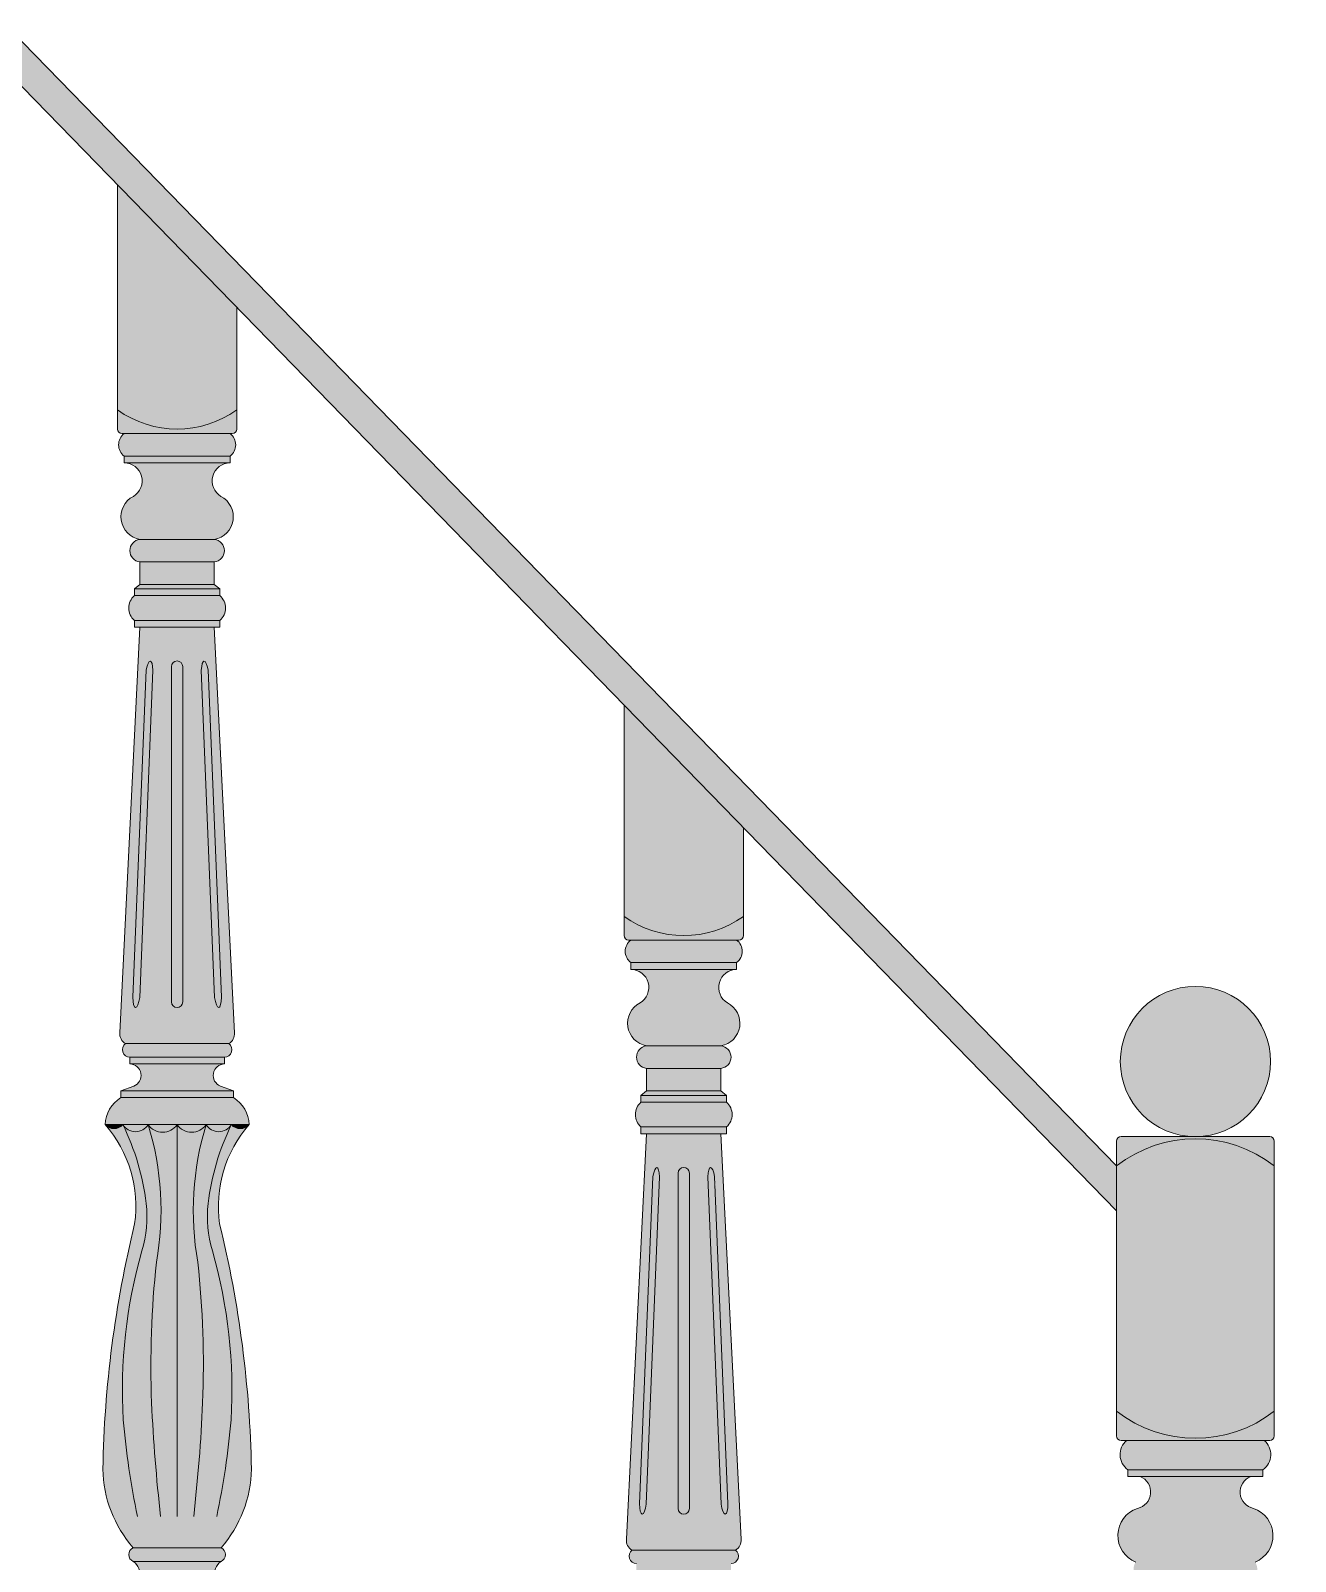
# Model space of a CAD drawing. Header units: millimetres. Extents: x -63086 to 144078, y -129912 to 13382.
# Drawn here: x 18178 to 18740, y -128788 to -128108 of the extents above; entities that cross this region are included whole.
import ezdxf

# ---------------------------------------------------------------- set-up
doc = ezdxf.new("R2010")
doc.units = ezdxf.units.MM
doc.layers.add('展開建具用', color=250, linetype='Continuous', lineweight=9)

msp = doc.modelspace()

# ---------------------------------------------------------------- hatches: boundary and pattern name
at = {"layer": '展開建具用', "ltscale": 10, "true_color": 0xeeb97c, "transparency": 33554687}
h = msp.add_hatch(color=31, dxfattribs=at)
h.dxf.hatch_style = 1
h.paths.add_polyline_path([(17637.3561, -127562.0211), (17617.8818, -127562.0211), (18660.3327, -128632.6084), (18660.3327, -128612.6084)])
at = {"layer": '展開建具用', "ltscale": 10, "true_color": 0x9c5e31, "transparency": 33554687}
h = msp.add_hatch(dxfattribs=at)
h.set_pattern_fill('AR-RROOF', color=25, scale=0.46)
h.set_pattern_definition([(0, (-4116.443, -46691.17), (25.7048, 11.684), [175.26, -23.368, 58.42, -11.684]), (0, (-4100.903, -46685.328), (-11.684, 15.53972), [35.052, -3.85572, 70.104, -8.763]), (0, (-4110.601, -46681.2386), (60.7568, 7.82828), [93.472, -16.3576, 46.736, -11.684])])
h.paths.add_polyline_path([(17164.6978, -128112.0211), (17159.6978, -128112.0211), (17143.6227, -128112.0211, -0.1374581), (17142.5835, -128112.3123), (17093.5835, -128112.3123, -0.1374581), (17092.5443, -128112.0211), (16984.6978, -128112.0211), (16984.6978, -128132.0211), (17164.6978, -128132.0211)])
h.paths.add_polyline_path([(17389.6978, -128337.0211), (17384.6978, -128337.0211), (17368.6227, -128337.0211, -0.1374581), (17367.5835, -128337.3123), (17318.5835, -128337.3123, -0.1374581), (17317.5443, -128337.0211), (17159.6978, -128337.0211), (17159.6978, -128357.0211), (17389.6978, -128357.0211)])
h.paths.add_polyline_path([(17614.6978, -128562.0211), (17609.6978, -128562.0211), (17593.6227, -128562.0211, -0.1374581), (17592.5835, -128562.3123), (17543.5835, -128562.3123, -0.1374581), (17542.5443, -128562.0211), (17384.6978, -128562.0211), (17384.6978, -128582.0211), (17614.6978, -128582.0211)])
h.paths.add_polyline_path([(17839.6978, -128787.0211), (17834.6978, -128787.0211), (17816.1227, -128787.0211, -0.1374581), (17815.0835, -128787.3123), (17766.0835, -128787.3123, -0.1374581), (17765.0443, -128787.0211), (17609.6978, -128787.0211), (17609.6978, -128807.0211), (17839.6978, -128807.0211)])
h.paths.add_polyline_path([(18064.6978, -129012.0211), (18059.6978, -129012.0211), (18043.6227, -129012.0211, -0.1374581), (18042.5835, -129012.3123), (17993.5835, -129012.3123, -0.1374581), (17992.5443, -129012.0211), (17834.6978, -129012.0211), (17834.6978, -129032.0211), (18064.6978, -129032.0211)])
h.paths.add_polyline_path([(18289.6978, -129237.0211), (18284.6978, -129237.0211), (18268.6227, -129237.0211, -0.1374581), (18267.5835, -129237.3123), (18218.5835, -129237.3123, -0.1374581), (18217.5443, -129237.0211), (18059.6978, -129237.0211), (18059.6978, -129257.0211), (18289.6978, -129257.0211)])
h.paths.add_polyline_path([(18514.6978, -129462.0211), (18509.6978, -129462.0211), (18493.6227, -129462.0211, -0.1374581), (18492.5835, -129462.3123), (18443.5835, -129462.3123, -0.1374581), (18442.5443, -129462.0211), (18284.6978, -129462.0211), (18284.6978, -129482.0211), (18514.6978, -129482.0211)])
h.paths.add_polyline_path([(18739.6978, -129687.0211), (18734.6978, -129687.0211), (18509.6978, -129687.0211), (18509.6978, -129707.0211), (18739.6978, -129707.0211)])
at = {"layer": '展開建具用', "ltscale": 10, "true_color": 0xe9a353, "transparency": 33554687}
h = msp.add_hatch(color=33, dxfattribs=at)
h.dxf.hatch_style = 1
h.paths.add_polyline_path([(18269.5835, -128231.3126), (18216.5835, -128176.8821), (18216.5835, -128276.7984, 0.3212801), (18269.5835, -128276.7984)])
h = msp.add_hatch(color=33, dxfattribs=at)
h.dxf.hatch_style = 1
h.paths.add_polyline_path([(18216.5835, -128276.7984), (18216.5835, -128285.3123, 0.41421356), (18218.5835, -128287.3123), (18219.5835, -128287.3123), (18267.5835, -128287.3123, 0.41421356), (18269.5835, -128285.3123), (18269.5835, -128276.7984, -0.3212801)])
h = msp.add_hatch(color=33, dxfattribs=at)
h.dxf.hatch_style = 1
h.paths.add_polyline_path([(18266.5835, -128287.3123), (18219.5835, -128287.3123, 0.49884744), (18219.5835, -128297.3123), (18266.5835, -128297.3123, 0.49884744)])
h = msp.add_hatch(color=33, dxfattribs=at)
h.dxf.hatch_style = 1
h.paths.add_polyline_path([(18262.5083, -128315.2117, -0.75775203), (18266.5835, -128300.3123), (18219.5835, -128300.3123), (18219.4724, -128300.3123, -0.76321737), (18223.6587, -128315.2117, 0.7197656), (18226.5835, -128334.3123), (18259.5835, -128334.3123, 0.7197656)])
h = msp.add_hatch(color=33, dxfattribs=at)
h.dxf.hatch_style = 1
h.paths.add_polyline_path([(18266.5835, -128297.3123), (18219.5835, -128297.3123), (18219.5835, -128300.3123), (18266.5835, -128300.3123)])
h = msp.add_hatch(color=33, dxfattribs=at)
h.dxf.hatch_style = 1
h.paths.add_polyline_path([(18259.5835, -128334.3123), (18226.5835, -128334.3123, 0.89946027), (18226.5835, -128344.3123), (18259.5835, -128344.3123, 0.89946027)])
h = msp.add_hatch(color=33, dxfattribs=at)
h.dxf.hatch_style = 1
h.paths.add_polyline_path([(18259.5835, -128344.3123), (18226.5835, -128344.3123), (18226.5835, -128354.3123), (18259.5835, -128354.3123)])
h = msp.add_hatch(color=33, dxfattribs=at)
h.dxf.hatch_style = 1
h.paths.add_polyline_path([(18259.5835, -128354.3123), (18226.5835, -128354.3123), (18224.0835, -128356.3123), (18262.0835, -128356.3123)])
h = msp.add_hatch(color=33, dxfattribs=at)
h.dxf.hatch_style = 1
h.paths.add_polyline_path([(18262.0835, -128356.3123), (18224.0835, -128356.3123), (18224.0835, -128359.3123), (18262.0835, -128359.3123)])
h = msp.add_hatch(color=33, dxfattribs=at)
h.dxf.hatch_style = 1
h.paths.add_polyline_path([(18262.0835, -128359.3123), (18224.0835, -128359.3123, 0.45311396), (18224.0835, -128370.3123), (18262.0835, -128370.3123, 0.45311396)])
h = msp.add_hatch(color=33, dxfattribs=at)
h.dxf.hatch_style = 1
h.paths.add_polyline_path([(18262.0835, -128370.3123), (18224.0835, -128370.3123), (18224.0835, -128373.3123), (18259.5835, -128373.3123), (18262.0835, -128373.3123)])
h = msp.add_hatch(color=33, dxfattribs=at)
h.dxf.hatch_style = 1
h.paths.add_polyline_path([(18259.5835, -128373.3123), (18226.5835, -128373.3123), (18217.6122, -128553.4706, 0.28847947), (18220.0835, -128558.3123), (18266.0835, -128558.3123, 0.28847947), (18268.5548, -128553.4706)])
edge = h.paths.add_edge_path(flags=16)
edge.add_ellipse((18255.7192, -128397.9898), major_axis=(-0.7234, 9.623), ratio=0.19097604, start_angle=44.2259016, end_angle=54.1253524, ccw=False)
edge.add_ellipse((18255.7192, -128397.9898), major_axis=(-0.7234, 9.623), ratio=0.19097604, start_angle=34.3264508, end_angle=44.2259016, ccw=False)
edge.add_ellipse((18255.7192, -128397.9898), major_axis=(-0.7234, 9.623), ratio=0.19097604, start_angle=24.427, end_angle=34.3264508, ccw=False)
edge.add_ellipse((18255.7192, -128397.9898), major_axis=(-0.7234, 9.623), ratio=0.19097604, start_angle=14.5275491, end_angle=24.427, ccw=False)
edge.add_ellipse((18255.7192, -128397.9898), major_axis=(-0.7234, 9.623), ratio=0.19097604, start_angle=4.6280983, end_angle=14.5275491, ccw=False)
edge.add_ellipse((18255.7192, -128397.9898), major_axis=(-0.7234, 9.623), ratio=0.19097604, start_angle=-5.2713525, end_angle=4.6280983, ccw=False)
edge.add_ellipse((18255.7192, -128397.9898), major_axis=(-0.7234, 9.623), ratio=0.19097604, start_angle=-15.1708033, end_angle=-5.2713525, ccw=False)
edge.add_ellipse((18255.7192, -128397.9898), major_axis=(-0.7234, 9.623), ratio=0.19097604, start_angle=-25.0702541, end_angle=-15.1708033, ccw=False)
edge.add_ellipse((18255.7192, -128397.9898), major_axis=(-0.7234, 9.623), ratio=0.19097604, start_angle=-34.969705, end_angle=-25.0702541, ccw=False)
edge.add_ellipse((18255.7192, -128397.9898), major_axis=(-0.7234, 9.623), ratio=0.19097604, start_angle=-44.8691558, end_angle=-34.969705, ccw=False)
edge.add_ellipse((18255.7192, -128397.9898), major_axis=(-0.7234, 9.623), ratio=0.19097604, start_angle=-54.7686066, end_angle=-44.8691558, ccw=False)
edge.add_line((18256.803, -128392.3257), (18262.7127, -128537.701))
edge.add_ellipse((18261.0939, -128536.1193), major_axis=(-0.4614, 6.1685), ratio=0.25156509, start_angle=244.1362458, end_angle=254.0677203, ccw=False)
edge.add_ellipse((18261.0939, -128536.1193), major_axis=(-0.4614, 6.1685), ratio=0.25156509, start_angle=234.2047712, end_angle=244.1362458, ccw=False)
edge.add_ellipse((18261.0939, -128536.1193), major_axis=(-0.4614, 6.1685), ratio=0.25156509, start_angle=224.2732966, end_angle=234.2047712, ccw=False)
edge.add_ellipse((18261.0939, -128536.1193), major_axis=(-0.4614, 6.1685), ratio=0.25156509, start_angle=214.3418221, end_angle=224.2732966, ccw=False)
edge.add_ellipse((18261.0939, -128536.1193), major_axis=(-0.4614, 6.1685), ratio=0.25156509, start_angle=204.4103475, end_angle=214.3418221, ccw=False)
edge.add_ellipse((18261.0939, -128536.1193), major_axis=(-0.4614, 6.1685), ratio=0.25156509, start_angle=194.478873, end_angle=204.4103475, ccw=False)
edge.add_ellipse((18261.0939, -128536.1193), major_axis=(-0.4614, 6.1685), ratio=0.25156509, start_angle=184.5473984, end_angle=194.478873, ccw=False)
edge.add_line((18261.6769, -128542.2592), (18261.5491, -128542.3588))
edge.add_line((18261.5491, -128542.3588), (18261.4077, -128542.2715))
edge.add_ellipse((18261.0939, -128536.1193), major_axis=(-0.4614, 6.1685), ratio=0.25156509, start_angle=164.6844493, end_angle=174.6159239, ccw=False)
edge.add_ellipse((18261.0939, -128536.1193), major_axis=(-0.4614, 6.1685), ratio=0.25156509, start_angle=154.7529747, end_angle=164.6844493, ccw=False)
edge.add_ellipse((18261.0939, -128536.1193), major_axis=(-0.4614, 6.1685), ratio=0.25156509, start_angle=144.8215002, end_angle=154.7529747, ccw=False)
edge.add_ellipse((18261.0939, -128536.1193), major_axis=(-0.4614, 6.1685), ratio=0.25156509, start_angle=134.8900256, end_angle=144.8215002, ccw=False)
edge.add_ellipse((18261.0939, -128536.1193), major_axis=(-0.4614, 6.1685), ratio=0.25156509, start_angle=124.9585511, end_angle=134.8900256, ccw=False)
edge.add_ellipse((18261.0939, -128536.1193), major_axis=(-0.4614, 6.1685), ratio=0.25156509, start_angle=115.0270765, end_angle=124.9585511, ccw=False)
edge.add_ellipse((18261.0939, -128536.1193), major_axis=(-0.4614, 6.1685), ratio=0.25156509, start_angle=105.095602, end_angle=115.0270765, ccw=False)
edge.add_line((18259.7158, -128537.8379), (18253.8061, -128392.4626))
h.paths.add_polyline_path([(18245.5835, -128539.8123, -1), (18240.5835, -128539.8123), (18240.5835, -128390.8123, -1), (18245.5835, -128390.8123)], flags=16)
edge = h.paths.add_edge_path(flags=16)
edge.add_ellipse((18225.0731, -128536.1193), major_axis=(0.4614, 6.1685), ratio=0.25156509, start_angle=244.9729235, end_angle=254.904398, ccw=False)
edge.add_ellipse((18225.0731, -128536.1193), major_axis=(0.4614, 6.1685), ratio=0.25156509, start_angle=235.0414489, end_angle=244.9729235, ccw=False)
edge.add_ellipse((18225.0731, -128536.1193), major_axis=(0.4614, 6.1685), ratio=0.25156509, start_angle=225.1099744, end_angle=235.0414489, ccw=False)
edge.add_ellipse((18225.0731, -128536.1193), major_axis=(0.4614, 6.1685), ratio=0.25156509, start_angle=215.1784998, end_angle=225.1099744, ccw=False)
edge.add_ellipse((18225.0731, -128536.1193), major_axis=(0.4614, 6.1685), ratio=0.25156509, start_angle=205.2470253, end_angle=215.1784998, ccw=False)
edge.add_ellipse((18225.0731, -128536.1193), major_axis=(0.4614, 6.1685), ratio=0.25156509, start_angle=195.3155507, end_angle=205.2470253, ccw=False)
edge.add_ellipse((18225.0731, -128536.1193), major_axis=(0.4614, 6.1685), ratio=0.25156509, start_angle=185.3840761, end_angle=195.3155507, ccw=False)
edge.add_line((18224.7593, -128542.2715), (18224.6179, -128542.3588))
edge.add_line((18224.6179, -128542.3588), (18224.4901, -128542.2592))
edge.add_ellipse((18225.0731, -128536.1193), major_axis=(0.4614, 6.1685), ratio=0.25156509, start_angle=165.521127, end_angle=175.4526016, ccw=False)
edge.add_ellipse((18225.0731, -128536.1193), major_axis=(0.4614, 6.1685), ratio=0.25156509, start_angle=155.5896525, end_angle=165.521127, ccw=False)
edge.add_ellipse((18225.0731, -128536.1193), major_axis=(0.4614, 6.1685), ratio=0.25156509, start_angle=145.6581779, end_angle=155.5896525, ccw=False)
edge.add_ellipse((18225.0731, -128536.1193), major_axis=(0.4614, 6.1685), ratio=0.25156509, start_angle=135.7267034, end_angle=145.6581779, ccw=False)
edge.add_ellipse((18225.0731, -128536.1193), major_axis=(0.4614, 6.1685), ratio=0.25156509, start_angle=125.7952288, end_angle=135.7267034, ccw=False)
edge.add_ellipse((18225.0731, -128536.1193), major_axis=(0.4614, 6.1685), ratio=0.25156509, start_angle=115.8637542, end_angle=125.7952288, ccw=False)
edge.add_ellipse((18225.0731, -128536.1193), major_axis=(0.4614, 6.1685), ratio=0.25156509, start_angle=105.9322797, end_angle=115.8637542, ccw=False)
edge.add_line((18223.4543, -128537.701), (18229.364, -128392.3257))
edge.add_ellipse((18230.4478, -128397.9898), major_axis=(0.7234, 9.623), ratio=0.19097604, start_angle=404.8691558, end_angle=414.7686066, ccw=False)
edge.add_ellipse((18230.4478, -128397.9898), major_axis=(0.7234, 9.623), ratio=0.19097604, start_angle=394.969705, end_angle=404.8691558, ccw=False)
edge.add_ellipse((18230.4478, -128397.9898), major_axis=(0.7234, 9.623), ratio=0.19097604, start_angle=385.0702541, end_angle=394.969705, ccw=False)
edge.add_ellipse((18230.4478, -128397.9898), major_axis=(0.7234, 9.623), ratio=0.19097604, start_angle=375.1708033, end_angle=385.0702541, ccw=False)
edge.add_ellipse((18230.4478, -128397.9898), major_axis=(0.7234, 9.623), ratio=0.19097604, start_angle=365.2713525, end_angle=375.1708033, ccw=False)
edge.add_ellipse((18230.4478, -128397.9898), major_axis=(0.7234, 9.623), ratio=0.19097604, start_angle=355.3719017, end_angle=365.2713525, ccw=False)
edge.add_ellipse((18230.4478, -128397.9898), major_axis=(0.7234, 9.623), ratio=0.19097604, start_angle=345.4724509, end_angle=355.3719017, ccw=False)
edge.add_ellipse((18230.4478, -128397.9898), major_axis=(0.7234, 9.623), ratio=0.19097604, start_angle=335.573, end_angle=345.4724509, ccw=False)
edge.add_ellipse((18230.4478, -128397.9898), major_axis=(0.7234, 9.623), ratio=0.19097604, start_angle=325.6735492, end_angle=335.573, ccw=False)
edge.add_ellipse((18230.4478, -128397.9898), major_axis=(0.7234, 9.623), ratio=0.19097604, start_angle=315.7740984, end_angle=325.6735492, ccw=False)
edge.add_ellipse((18230.4478, -128397.9898), major_axis=(0.7234, 9.623), ratio=0.19097604, start_angle=305.8746476, end_angle=315.7740984, ccw=False)
edge.add_line((18232.3609, -128392.4626), (18226.4512, -128537.8379))
h = msp.add_hatch(color=33, dxfattribs=at)
h.dxf.hatch_style = 1
edge = h.paths.add_edge_path()
edge.add_ellipse((18230.4478, -128397.9898), major_axis=(0.7234, 9.623), ratio=0.19097604, start_angle=305.8746476, end_angle=414.7686066)
edge.add_line((18229.364, -128392.3257), (18223.4543, -128537.701))
edge.add_ellipse((18225.0731, -128536.1193), major_axis=(0.4614, 6.1685), ratio=0.25156509, start_angle=105.9322797, end_angle=254.904398)
edge.add_line((18226.4512, -128537.8379), (18232.3609, -128392.4626))
h = msp.add_hatch(color=33, dxfattribs=at)
h.dxf.hatch_style = 1
h.paths.add_polyline_path([(18245.5835, -128390.8123, 1), (18240.5835, -128390.8123), (18240.5835, -128539.8123, 1), (18245.5835, -128539.8123)])
h = msp.add_hatch(color=33, dxfattribs=at)
h.dxf.hatch_style = 1
edge = h.paths.add_edge_path()
edge.add_ellipse((18255.7192, -128397.9898), major_axis=(-0.7234, 9.623), ratio=0.19097604, start_angle=-54.7686066, end_angle=54.1253524)
edge.add_line((18253.8061, -128392.4626), (18259.7158, -128537.8379))
edge.add_ellipse((18261.0939, -128536.1193), major_axis=(-0.4614, 6.1685), ratio=0.25156509, start_angle=105.095602, end_angle=254.0677203)
edge.add_line((18262.7127, -128537.701), (18256.803, -128392.3257))
h = msp.add_hatch(color=33, dxfattribs=at)
h.dxf.hatch_style = 1
h.paths.add_polyline_path([(18494.5835, -129122.8262, 0.3212801), (18441.5835, -129122.8262), (18441.5835, -129460.3123, 0.26184669), (18442.5443, -129462.0211), (18493.6227, -129462.0211, 0.26184669), (18494.5835, -129460.3123)])
h.paths.add_polyline_path([(18492.0835, -129099.3123), (18444.0835, -129099.3123, 0.38641872), (18444.0835, -129112.3123), (18492.0835, -129112.3123, 0.38641872)])
h.paths.add_polyline_path([(18494.5835, -129114.3123, 0.41421356), (18492.5835, -129112.3123), (18443.5835, -129112.3123, 0.41421356), (18441.5835, -129114.3123), (18441.5835, -129122.8262, -0.3212801), (18494.5835, -129122.8262)])
h.paths.add_polyline_path([(18492.0835, -129095.3123), (18444.0835, -129095.3123), (18444.0835, -129099.3123), (18492.0835, -129099.3123)])
h.paths.add_polyline_path([(18487.9259, -129079.851, 0.27648573), (18490.0835, -129040.3123), (18446.0835, -129040.3123, 0.27648573), (18448.2411, -129079.851, -0.45877347), (18444.0835, -129095.3123), (18492.0835, -129095.3123, -0.45877347)])
h.paths.add_polyline_path([(18490.0835, -129029.3123), (18446.0835, -129029.3123, 0.81606399), (18446.0835, -129040.3123), (18490.0835, -129040.3123, 0.81606399)])
h.paths.add_polyline_path([(18490.0835, -129026.3123), (18446.0835, -129026.3123), (18446.0835, -129029.3123), (18490.0835, -129029.3123)])
h.paths.add_polyline_path([(18487.5835, -129013.3123), (18448.5835, -129013.3123, -0.63293171), (18446.0835, -129026.3123), (18490.0835, -129026.3123, -0.63293171)])
h.paths.add_polyline_path([(18487.5835, -129007.3123), (18448.5835, -129007.3123, 0.66614359), (18448.5835, -129013.3123), (18487.5835, -129013.3123, 0.66614359)])
h.paths.add_polyline_path([(18480.9674, -128819.3123, -0.5220943), (18468.0835, -128819.3123, -0.5220943), (18455.1996, -128819.3123, -0.55494758), (18443.9747, -128819.3123, -0.44785712), (18436.0835, -128819.3123, -0.21995071), (18449.2167, -128863.3788, 0.0555964), (18435.0835, -128972.3123, 0.17654336), (18448.5835, -129007.3123), (18487.5835, -129007.3123, 0.17654336), (18501.0835, -128972.3123, 0.0555964), (18486.9503, -128863.3788, -0.21995071), (18500.0835, -128819.3123, -0.44785712), (18492.1923, -128819.3123, -0.55494758)])
h.paths.add_polyline_path([(18493.0835, -128807.3123), (18443.0835, -128807.3123, 0.25313898), (18436.0835, -128819.3123), (18500.0835, -128819.3123, 0.25313898)])
h.paths.add_polyline_path([(18493.0835, -128804.3123), (18443.0835, -128804.3123), (18443.0835, -128807.3123), (18493.0835, -128807.3123)])
h.paths.add_polyline_path([(18489.0835, -128792.3123), (18447.0835, -128792.3123, -0.81358698), (18448.8614, -128802.2143), (18443.0835, -128804.3123), (18493.0835, -128804.3123), (18487.3056, -128802.2143, -0.81358698)])
h.paths.add_polyline_path([(18484.5835, -128598.3123), (18451.5835, -128598.3123), (18442.6122, -128778.4706, 0.28847947), (18445.0835, -128783.3123), (18491.0835, -128783.3123, 0.28847947), (18493.5548, -128778.4706)])
h.paths.add_polyline_path([(18465.5835, -128764.8123), (18465.5835, -128615.8123, -1), (18470.5835, -128615.8123), (18470.5835, -128764.8123, -1)], flags=16)
edge = h.paths.add_edge_path(flags=16)
edge.add_ellipse((18486.0939, -128761.1193), major_axis=(-0.4614, 6.1685), ratio=0.25156509, start_angle=105.095602, end_angle=254.0677203, ccw=False)
edge.add_line((18484.7158, -128762.8379), (18478.8061, -128617.4626))
edge.add_ellipse((18480.7192, -128622.9898), major_axis=(-0.7234, 9.623), ratio=0.19097604, start_angle=-54.7686066, end_angle=54.1253524, ccw=False)
edge.add_line((18481.803, -128617.3257), (18487.7127, -128762.701))
edge = h.paths.add_edge_path(flags=16)
edge.add_ellipse((18450.0731, -128761.1193), major_axis=(0.4614, 6.1685), ratio=0.25156509, start_angle=105.9322797, end_angle=254.904398, ccw=False)
edge.add_line((18448.4543, -128762.701), (18454.364, -128617.3257))
edge.add_ellipse((18455.4478, -128622.9898), major_axis=(0.7234, 9.623), ratio=0.19097604, start_angle=305.8746476, end_angle=414.7686066, ccw=False)
edge.add_line((18457.3609, -128617.4626), (18451.4512, -128762.8379))
h.paths.add_polyline_path([(18491.0835, -128783.3123), (18445.0835, -128783.3123, 0.72075922), (18447.2051, -128789.3123), (18489.0835, -128789.3123, 0.70707734)])
h.paths.add_polyline_path([(18457.3609, -128617.4626), (18457.248, -128616.1904), (18457.0815, -128615.1207), (18456.8664, -128614.2854), (18456.6091, -128613.7092), (18456.3171, -128613.4094), (18455.9993, -128613.3949), (18455.665, -128613.6661), (18455.3243, -128614.2149), (18454.9873, -128615.0251), (18454.664, -128616.0724), (18454.364, -128617.3257), (18448.4543, -128762.701), (18448.4755, -128763.7058), (18448.5446, -128764.6331), (18448.6595, -128765.455), (18448.8167, -128766.1471), (18449.0116, -128766.6884), (18449.2384, -128767.0629), (18449.4901, -128767.2592), (18449.7593, -128767.2715), (18450.0379, -128767.0994), (18450.3176, -128766.7481), (18450.59, -128766.2281), (18450.8468, -128765.555), (18451.0805, -128764.7489), (18451.284, -128763.8341), (18451.4512, -128762.8379)], flags=0)
h.paths.add_polyline_path([(18470.5835, -128615.8123, 1), (18465.5835, -128615.8123), (18465.5835, -128764.8123, 1), (18470.5835, -128764.8123)], flags=0)
h.paths.add_polyline_path([(18481.803, -128617.3257), (18481.503, -128616.0724), (18481.1797, -128615.0251), (18480.8427, -128614.2149), (18480.5019, -128613.6661), (18480.1677, -128613.3949), (18479.8499, -128613.4094), (18479.5579, -128613.7092), (18479.3006, -128614.2854), (18479.0855, -128615.1207), (18478.919, -128616.1904), (18478.8061, -128617.4626), (18484.7158, -128762.8379), (18484.883, -128763.8341), (18485.0865, -128764.7489), (18485.3202, -128765.555), (18485.577, -128766.2281), (18485.8494, -128766.7481), (18486.129, -128767.0994), (18486.4077, -128767.2715), (18486.6769, -128767.2592), (18486.9286, -128767.0629), (18487.1554, -128766.6884), (18487.3503, -128766.1471), (18487.5075, -128765.455), (18487.6224, -128764.6331), (18487.6915, -128763.7058), (18487.7127, -128762.701)], flags=0)
h.paths.add_polyline_path([(18487.0835, -128584.3123), (18449.0835, -128584.3123, 0.45311396), (18449.0835, -128595.3123), (18487.0835, -128595.3123, 0.45311396)])
h.paths.add_polyline_path([(18487.0835, -128595.3123), (18449.0835, -128595.3123), (18449.0835, -128598.3123), (18487.0835, -128598.3123)])
h.paths.add_polyline_path([(18487.0835, -128581.3123), (18449.0835, -128581.3123), (18449.0835, -128584.3123), (18487.0835, -128584.3123)])
h.paths.add_polyline_path([(18484.5835, -128579.3123), (18451.5835, -128579.3123), (18449.0835, -128581.3123), (18487.0835, -128581.3123)])
h.paths.add_polyline_path([(18484.5835, -128569.3123), (18451.5835, -128569.3123), (18451.5835, -128579.3123), (18484.5835, -128579.3123)])
h.paths.add_polyline_path([(18484.5835, -128559.3123), (18451.5835, -128559.3123, 0.89946027), (18451.5835, -128569.3123), (18484.5835, -128569.3123, 0.89946027)])
h.paths.add_polyline_path([(18487.5083, -128540.2117, -0.75775203), (18491.5835, -128525.3123), (18444.5835, -128525.3123, -0.75775203), (18448.6587, -128540.2117, 0.7197656), (18451.5835, -128559.3123), (18484.5835, -128559.3123, 0.7197656)])
h.paths.add_polyline_path([(18491.5835, -128522.3123), (18444.5835, -128522.3123), (18444.5835, -128525.3123), (18491.5835, -128525.3123)])
h.paths.add_polyline_path([(18491.5835, -128512.3123), (18444.5835, -128512.3123, 0.49884744), (18444.5835, -128522.3123), (18491.5835, -128522.3123, 0.49884744)])
h.paths.add_polyline_path([(18494.5835, -128501.7984, -0.3212801), (18441.5835, -128501.7984), (18441.5835, -128510.3123, 0.41421356), (18443.5835, -128512.3123), (18492.5835, -128512.3123, 0.41421356), (18494.5835, -128510.3123)])
h.paths.add_polyline_path([(18494.5835, -128462.3855), (18441.5835, -128407.955), (18441.5835, -128501.7984, 0.3212801), (18494.5835, -128501.7984)])
h = msp.add_hatch(color=33, dxfattribs=at)
h.dxf.hatch_style = 1
h.paths.add_polyline_path([(18730.3327, -129352.6084, 0.34285714), (18660.3327, -129352.6084), (18660.3327, -129686.6084, 0.0029701), (18660.8703, -129687.0211), (18729.7952, -129687.0211, 0.0029701), (18730.3327, -129686.6084)])
h.paths.add_polyline_path([(18725.8327, -129325.6084), (18664.8327, -129325.6084, 0.52609025), (18664.3327, -129339.6084), (18726.3327, -129339.6084, 0.52609025)])
h.paths.add_polyline_path([(18723.3327, -129251.6084), (18667.3327, -129251.6084, 0.28470861), (18668.369, -129300.0037, -0.51221908), (18664.8327, -129321.6084), (18725.8327, -129321.6084, -0.51221908), (18722.2964, -129300.0037, 0.28470861)])
h.paths.add_polyline_path([(18720.0236, -129223.6084), (18670.6419, -129223.6084, -0.6615597), (18670.8704, -129235.9043), (18666.8327, -129237.6084), (18723.8327, -129237.6084), (18720.0548, -129236.014, -0.67683486)])
h.paths.add_polyline_path([(18727.9415, -129039.6084, -0.45310528), (18713.6414, -129039.6084, -0.39787635), (18695.3327, -129039.6084, -0.39787635), (18677.0241, -129039.6084, -0.45310528), (18662.7239, -129039.6084, -0.33922607), (18651.3327, -129039.6084, -0.27992894), (18666.9985, -129092.8199, 0.06778929), (18651.1035, -129166.5521, 0.25670835), (18673.8327, -129216.6084), (18716.8327, -129216.6084, 0.25670835), (18739.562, -129166.5521, 0.06778929), (18723.6669, -129092.8199, -0.27992894), (18739.3327, -129039.6084, -0.33922607)])
h.paths.add_polyline_path([(18725.3327, -128994.6084), (18665.3327, -128994.6084, 0.6059419), (18667.3327, -129006.6084), (18723.3327, -129006.6084, 0.6059419)])
h.paths.add_polyline_path([(18718.8327, -128823.6084), (18671.8327, -128823.6084), (18662.8417, -128990.1317, 0.26917917), (18665.3327, -128994.6084), (18725.3327, -128994.6084, 0.28847947), (18727.804, -128989.7668)])
edge = h.paths.add_edge_path(flags=16)
edge.add_ellipse((18719.8983, -128969.6275), major_axis=(-0.5035, 5.5814), ratio=0.45055892, start_angle=97.1737881, end_angle=260.2773446, ccw=False)
edge.add_line((18717.4661, -128970.5496), (18711.5564, -128845.4756))
edge.add_ellipse((18714.7624, -128851.4109), major_axis=(-1.3941, 11.3541), ratio=0.25719191, start_angle=-59.1008147, end_angle=56.6924694, ccw=False)
edge.add_line((18716.5522, -128845.2725), (18722.4619, -128970.3465))
h.paths.add_polyline_path([(18691.3327, -128972.4578), (18691.3327, -128843.7591, -1.03766468), (18699.3327, -128843.7591), (18699.3327, -128972.4578, -1.03766468)], flags=16)
edge = h.paths.add_edge_path(flags=16)
edge.add_ellipse((18670.7672, -128969.6275), major_axis=(0.5035, 5.5814), ratio=0.45055892, start_angle=99.7226554, end_angle=262.8262119, ccw=False)
edge.add_line((18668.2035, -128970.3465), (18674.1132, -128845.2725))
edge.add_ellipse((18675.903, -128851.4109), major_axis=(1.3941, 11.3541), ratio=0.25719191, start_angle=303.3075306, end_angle=419.1008147, ccw=False)
edge.add_line((18679.1091, -128845.4756), (18673.1994, -128970.5496))
h.paths.add_polyline_path([(18720.8327, -128807.6084), (18669.8327, -128807.6084), (18669.8327, -128810.6084), (18720.8327, -128810.6084)])
h.paths.add_polyline_path([(18720.8199, -128810.6084), (18669.8327, -128810.6084, 1), (18669.8456, -128820.6084), (18720.8327, -128820.6084, 1)])
h.paths.add_polyline_path([(18718.8327, -128797.6084), (18671.8327, -128797.6084), (18671.8327, -128807.6084), (18718.8327, -128807.6084)])
h.paths.add_polyline_path([(18721.8327, -128788.6084), (18668.8327, -128788.6084, 0.48522222), (18671.8327, -128797.6084), (18718.8327, -128797.6084, 0.48522222)])
h.paths.add_polyline_path([(18721.1024, -128764.7879, -0.74521603), (18719.9157, -128750.6084), (18670.7497, -128750.6084, -0.74521603), (18669.563, -128764.7879, 0.69799431), (18668.8327, -128788.6084), (18721.8327, -128788.6084, 0.69799431)])
h.paths.add_polyline_path([(18725.8327, -128734.6084), (18664.8327, -128734.6084, 0.49810672), (18665.3327, -128747.6084), (18725.3327, -128747.6084, 0.49810672)])
h.paths.add_polyline_path([(18730.3327, -128612.6084, 0.34285714), (18660.3327, -128612.6084), (18660.3327, -128721.6084, 0.34285714), (18730.3327, -128721.6084)])
h.paths.add_polyline_path([(18728.699, -128566.2422, 1), (18661.9665, -128566.2422, 1)])
h.paths.add_polyline_path([(18730.3327, -128601.6084, 0.41421356), (18728.3327, -128599.6084), (18662.3327, -128599.6084, 0.41421356), (18660.3327, -128601.6084), (18660.3327, -128612.6084, -0.34285714), (18730.3327, -128612.6084)])
h.paths.add_polyline_path([(18730.3327, -128721.6084, -0.34285714), (18660.3327, -128721.6084), (18660.3327, -128732.6084, 0.41421356), (18662.3327, -128734.6084), (18728.3327, -128734.6084, 0.41421356), (18730.3327, -128732.6084)])
h.paths.add_polyline_path([(18723.1577, -129009.6084), (18667.3327, -129009.6084, -0.83762625), (18669.8883, -129022.974), (18661.3327, -129026.6084), (18729.3327, -129026.6084), (18720.7771, -129022.974, -0.82690895)])
h.paths.add_polyline_path([(18723.1577, -129009.6084), (18667.5077, -129009.6084, -0.82690895), (18669.8883, -129022.974), (18661.3327, -129026.6084), (18729.3327, -129026.6084), (18720.7771, -129022.974, -0.82690895)], flags=17)
h.paths.add_polyline_path([(18723.3327, -129006.6084), (18667.3327, -129006.6084), (18667.3327, -129009.6084, -0.00633171), (18667.5077, -129009.6084), (18723.1577, -129009.6084, -0.00633171), (18723.3327, -129009.6084)])
h.paths.add_polyline_path([(18729.3327, -129029.6084), (18661.3327, -129029.6084, 0.28179273), (18651.3327, -129039.6084, 0.33922607), (18662.7239, -129039.6084, 0.45310528), (18677.0241, -129039.6084, 0.39787635), (18695.3327, -129039.6084, 0.39787635), (18713.6414, -129039.6084, 0.45310528), (18727.9415, -129039.6084, 0.33922607), (18739.3327, -129039.6084, 0.28179273)])
h.paths.add_polyline_path([(18723.8327, -129240.6084), (18666.8327, -129240.6084, 0.4949024), (18667.3327, -129251.6084), (18723.3327, -129251.6084, 0.4949024)])
h.paths.add_polyline_path([(18716.8327, -129216.6084), (18673.8327, -129216.6084, 0.12847982), (18668.8973, -129219.7865, 0.6427991), (18670.6419, -129223.6084), (18720.0236, -129223.6084, 0.6427991), (18721.7681, -129219.7865, 0.12847982)])
h.paths.add_polyline_path([(18730.3327, -129352.6084), (18730.3327, -129341.6084, 0.41421356), (18728.3327, -129339.6084), (18662.3327, -129339.6084, 0.41421356), (18660.3327, -129341.6084), (18660.3327, -129352.6084, -0.34285714)])
h = msp.add_hatch(color=33, dxfattribs=at)
h.dxf.hatch_style = 1
h.paths.add_polyline_path([(18266.0835, -128558.3123), (18220.0835, -128558.3123, 0.70707734), (18222.0835, -128564.3123), (18264.0835, -128564.3123, 0.70707734)])
h = msp.add_hatch(color=33, dxfattribs=at)
h.dxf.hatch_style = 1
h.paths.add_polyline_path([(18264.0835, -128567.3123), (18222.0835, -128567.3123, -0.81358698), (18223.8614, -128577.2143), (18218.0835, -128579.3123), (18268.0835, -128579.3123), (18262.3056, -128577.2143, -0.81358698)])
h = msp.add_hatch(color=33, dxfattribs=at)
h.dxf.hatch_style = 1
h.paths.add_polyline_path([(18264.0835, -128564.3123), (18222.0835, -128564.3123), (18222.0835, -128567.3123), (18264.0835, -128567.3123)])
h = msp.add_hatch(color=33, dxfattribs=at)
h.dxf.hatch_style = 1
h.paths.add_polyline_path([(18268.0835, -128579.3123), (18218.0835, -128579.3123), (18218.0835, -128582.3123), (18268.0835, -128582.3123)])
h = msp.add_hatch(color=33, dxfattribs=at)
h.dxf.hatch_style = 1
h.paths.add_polyline_path([(18268.0835, -128582.3123), (18218.0835, -128582.3123, 0.25313898), (18211.0835, -128594.3123), (18218.9747, -128594.3123), (18275.0835, -128594.3123, 0.25313898)])
h = msp.add_hatch(color=33, dxfattribs=at)
h.dxf.hatch_style = 1
h.paths.add_polyline_path([(18276.0835, -128747.3123, 0.0555964), (18261.9503, -128638.3788, -0.21995071), (18275.0835, -128594.3123, -0.44785712), (18267.1923, -128594.3123, -0.55494758), (18255.9674, -128594.3123, -0.5220943), (18243.0835, -128594.3123, -0.5220943), (18230.1996, -128594.3123, -0.55494758), (18218.9747, -128594.3123, -0.44785712), (18211.0835, -128594.3123, -0.21995071), (18224.2167, -128638.3788, 0.0555964), (18210.0835, -128747.3123, 0.17654336), (18223.5835, -128782.3123), (18262.5835, -128782.3123, 0.17654336)])
h = msp.add_hatch(color=33, dxfattribs=at)
h.dxf.hatch_style = 1
h.paths.add_polyline_path([(18218.9747, -128594.3123), (18211.0835, -128594.3123, 0.44785712)], flags=17)
h = msp.add_hatch(color=33, dxfattribs=at)
h.dxf.hatch_style = 1
h.paths.add_polyline_path([(18230.1996, -128594.3123), (18218.9747, -128594.3123, 0.55494758)], flags=17)
h = msp.add_hatch(color=33, dxfattribs=at)
h.dxf.hatch_style = 1
h.paths.add_polyline_path([(18243.0835, -128594.3123), (18230.1996, -128594.3123, 0.5220943)], flags=17)
h = msp.add_hatch(color=33, dxfattribs=at)
h.dxf.hatch_style = 1
h.paths.add_polyline_path([(18255.9674, -128594.3123), (18243.0835, -128594.3123, 0.5220943)], flags=17)
h = msp.add_hatch(color=33, dxfattribs=at)
h.dxf.hatch_style = 1
h.paths.add_polyline_path([(18267.1923, -128594.3123), (18255.9674, -128594.3123, 0.55494758)], flags=17)
h = msp.add_hatch(color=33, dxfattribs=at)
h.dxf.hatch_style = 1
h.paths.add_polyline_path([(18275.0835, -128594.3123), (18267.1923, -128594.3123, 0.44785712)], flags=17)
h = msp.add_hatch(color=33, dxfattribs=at)
h.dxf.hatch_style = 1
h.paths.add_polyline_path([(18720.8327, -128820.6084), (18669.8327, -128820.6084), (18669.8327, -128823.6084), (18720.8327, -128823.6084)])
h.paths.add_polyline_path([(18725.3327, -128747.6084), (18665.3327, -128747.6084), (18665.3327, -128750.6084), (18725.3327, -128750.6084)])
h.paths.add_polyline_path([(18480.9674, -128819.3123), (18468.0835, -128819.3123, 0.5220943)])
h.paths.add_polyline_path([(18492.1923, -128819.3123), (18480.9674, -128819.3123, 0.55494758)])
h.paths.add_polyline_path([(18500.0835, -128819.3123), (18492.1923, -128819.3123, 0.44785712)])
h.paths.add_polyline_path([(18468.0835, -128819.3123), (18455.1996, -128819.3123, 0.5220943)])
h.paths.add_polyline_path([(18455.1996, -128819.3123), (18443.9747, -128819.3123, 0.55494758)])
h.paths.add_polyline_path([(18443.9747, -128819.3123), (18436.0835, -128819.3123, 0.44785712)])
h.paths.add_polyline_path([(18489.0835, -128789.3123), (18447.0835, -128789.3123), (18447.0835, -128792.3123), (18489.0835, -128792.3123)])
h.paths.add_polyline_path([(18470.5835, -128615.8123, 1), (18465.5835, -128615.8123), (18465.5835, -128764.8123, 1), (18470.5835, -128764.8123)], flags=16)
h.paths.add_polyline_path([(18484.5835, -128598.3123), (18451.5835, -128598.3123), (18442.6122, -128778.4706, 0.28847947), (18445.0835, -128783.3123), (18491.0835, -128783.3123, 0.28847947), (18493.5548, -128778.4706)])
edge = h.paths.add_edge_path(flags=16)
edge.add_ellipse((18455.4478, -128622.9898), major_axis=(0.7234, 9.623), ratio=0.19097604, start_angle=305.8746476, end_angle=414.7686066)
edge.add_line((18454.364, -128617.3257), (18448.4543, -128762.701))
edge.add_ellipse((18450.0731, -128761.1193), major_axis=(0.4614, 6.1685), ratio=0.25156509, start_angle=105.9322797, end_angle=254.904398)
edge.add_line((18451.4512, -128762.8379), (18457.3609, -128617.4626))
h.paths.add_polyline_path([(18465.5835, -128615.8123, -1), (18470.5835, -128615.8123), (18470.5835, -128764.8123, -1), (18465.5835, -128764.8123)], flags=0)
edge = h.paths.add_edge_path(flags=16)
edge.add_ellipse((18480.7192, -128622.9898), major_axis=(-0.7234, 9.623), ratio=0.19097604, start_angle=-54.7686066, end_angle=54.1253524, ccw=False)
edge.add_line((18481.803, -128617.3257), (18487.7127, -128762.701))
edge.add_ellipse((18486.0939, -128761.1193), major_axis=(-0.4614, 6.1685), ratio=0.25156509, start_angle=105.095602, end_angle=254.0677203, ccw=False)
edge.add_line((18484.7158, -128762.8379), (18478.8061, -128617.4626))
h = msp.add_hatch(color=33, dxfattribs=at)
h.dxf.hatch_style = 1
edge = h.paths.add_edge_path()
edge.add_ellipse((18455.4478, -128622.9898), major_axis=(0.7234, 9.623), ratio=0.19097604, start_angle=305.8746476, end_angle=414.7686066)
edge.add_line((18454.364, -128617.3257), (18448.4543, -128762.701))
edge.add_ellipse((18450.0731, -128761.1193), major_axis=(0.4614, 6.1685), ratio=0.25156509, start_angle=105.9322797, end_angle=254.904398)
edge.add_line((18451.4512, -128762.8379), (18457.3609, -128617.4626))
h.paths.add_polyline_path([(18470.5835, -128615.8123, 1), (18465.5835, -128615.8123), (18465.5835, -128764.8123, 1), (18470.5835, -128764.8123)])
edge = h.paths.add_edge_path()
edge.add_ellipse((18480.7192, -128622.9898), major_axis=(-0.7234, 9.623), ratio=0.19097604, start_angle=-54.7686066, end_angle=54.1253524)
edge.add_line((18478.8061, -128617.4626), (18484.7158, -128762.8379))
edge.add_ellipse((18486.0939, -128761.1193), major_axis=(-0.4614, 6.1685), ratio=0.25156509, start_angle=105.095602, end_angle=254.0677203)
edge.add_line((18487.7127, -128762.701), (18481.803, -128617.3257))
h = msp.add_hatch(color=33, dxfattribs=at)
h.dxf.hatch_style = 1
h.paths.add_polyline_path([(18262.5835, -128782.3123), (18223.5835, -128782.3123, 0.66614359), (18223.5835, -128788.3123), (18262.5835, -128788.3123, 0.66614359)])
h = msp.add_hatch(color=33, dxfattribs=at)
h.dxf.hatch_style = 1
h.paths.add_polyline_path([(18262.5835, -128788.3123), (18223.5835, -128788.3123, -0.63293171), (18221.0835, -128801.3123), (18265.0835, -128801.3123, -0.63293171)])

# ---------------------------------------------------------------- linework, layer by layer
at = {"layer": '展開建具用', "ltscale": 10}
for p, q in [((18660.3327, -128632.6084), (17617.8818, -127562.0211)), ((18660.3327, -128612.6084), (17637.3561, -127562.0211)), ((18216.5835, -128285.3123), (18216.5835, -128176.8821)), ((18269.5835, -128285.3123), (18269.5835, -128231.3126)), ((18267.5835, -128287.3123), (18218.5835, -128287.3123)), ((18266.5835, -128297.3123), (18219.5835, -128297.3123)), ((18219.5835, -128300.3123), (18219.5835, -128297.3123)), ((18266.5835, -128300.3123), (18219.5835, -128300.3123)), ((18266.5835, -128300.3123), (18266.5835, -128297.3123)), ((18259.5835, -128334.3123), (18226.5835, -128334.3123)), ((18259.5835, -128344.3123), (18226.5835, -128344.3123)), ((18226.5835, -128354.3123), (18226.5835, -128344.3123)), ((18259.5835, -128354.3123), (18259.5835, -128344.3123)), ((18224.0835, -128356.3123), (18226.5835, -128354.3123)), ((18262.0835, -128356.3123), (18224.0835, -128356.3123)), ((18224.0835, -128359.3123), (18224.0835, -128356.3123)), ((18259.5835, -128354.3123), (18226.5835, -128354.3123)), ((18262.0835, -128356.3123), (18259.5835, -128354.3123)), ((18262.0835, -128359.3123), (18262.0835, -128356.3123)), ((18224.0835, -128359.3123), (18262.0835, -128359.3123)), ((18224.0835, -128370.3123), (18262.0835, -128370.3123)), ((18224.0835, -128373.3123), (18224.0835, -128370.3123)), ((18262.0835, -128373.3123), (18262.0835, -128370.3123)), ((18226.5835, -128373.3123), (18217.6122, -128553.4706)), ((18224.0835, -128373.3123), (18262.0835, -128373.3123)), ((18259.5835, -128373.3123), (18268.5548, -128553.4706)), ((18229.364, -128392.3257), (18223.4543, -128537.701)), ((18232.3609, -128392.4626), (18226.4512, -128537.8379)), ((18240.5835, -128390.8123), (18240.5835, -128539.8123)), ((18245.5835, -128390.8123), (18245.5835, -128539.8123)), ((18253.8061, -128392.4626), (18259.7158, -128537.8379)), ((18256.803, -128392.3257), (18262.7127, -128537.701)), ((18441.5835, -128510.3123), (18441.5835, -128407.955)), ((18494.5835, -128510.3123), (18494.5835, -128462.3855)), ((18492.5835, -128512.3123), (18443.5835, -128512.3123)), ((18491.5835, -128522.3123), (18444.5835, -128522.3123)), ((18444.5835, -128525.3123), (18444.5835, -128522.3123)), ((18491.5835, -128525.3123), (18444.5835, -128525.3123)), ((18491.5835, -128525.3123), (18491.5835, -128522.3123)), ((18266.0835, -128558.3123), (18220.0835, -128558.3123)), ((18484.5835, -128559.3123), (18451.5835, -128559.3123)), ((18264.0835, -128564.3123), (18222.0835, -128564.3123)), ((18222.0835, -128564.3123), (18222.0835, -128567.3123)), ((18264.0835, -128567.3123), (18222.0835, -128567.3123)), ((18264.0835, -128564.3123), (18264.0835, -128567.3123)), ((18484.5835, -128569.3123), (18451.5835, -128569.3123)), ((18451.5835, -128579.3123), (18451.5835, -128569.3123)), ((18484.5835, -128579.3123), (18484.5835, -128569.3123)), ((18218.0835, -128579.3123), (18223.8614, -128577.2143)), ((18218.0835, -128579.3123), (18268.0835, -128579.3123)), ((18218.0835, -128579.3123), (18218.0835, -128582.3123)), ((18268.0835, -128579.3123), (18262.3056, -128577.2143)), ((18268.0835, -128579.3123), (18268.0835, -128582.3123)), ((18449.0835, -128581.3123), (18451.5835, -128579.3123)), ((18484.5835, -128579.3123), (18451.5835, -128579.3123)), ((18487.0835, -128581.3123), (18484.5835, -128579.3123)), ((18218.0835, -128582.3123), (18268.0835, -128582.3123)), ((18487.0835, -128581.3123), (18449.0835, -128581.3123)), ((18449.0835, -128584.3123), (18449.0835, -128581.3123)), ((18449.0835, -128584.3123), (18487.0835, -128584.3123)), ((18487.0835, -128584.3123), (18487.0835, -128581.3123)), ((18275.0835, -128594.3123), (18211.0835, -128594.3123)), ((18243.0835, -128594.3123), (18243.0835, -128768.4027)), ((18243.0835, -128594.3123), (18243.0835, -128768.4027)), ((18451.5835, -128598.3123), (18442.6122, -128778.4706)), ((18449.0835, -128595.3123), (18487.0835, -128595.3123)), ((18449.0835, -128598.3123), (18449.0835, -128595.3123)), ((18449.0835, -128598.3123), (18487.0835, -128598.3123)), ((18484.5835, -128598.3123), (18493.5548, -128778.4706)), ((18487.0835, -128598.3123), (18487.0835, -128595.3123)), ((18662.3327, -128599.6084), (18728.3327, -128599.6084)), ((18660.3327, -128732.6084), (18660.3327, -128601.6084)), ((18730.3327, -128732.6084), (18730.3327, -128601.6084)), ((18454.364, -128617.3257), (18448.4543, -128762.701)), ((18457.3609, -128617.4626), (18451.4512, -128762.8379)), ((18465.5835, -128615.8123), (18465.5835, -128764.8123)), ((18470.5835, -128615.8123), (18470.5835, -128764.8123)), ((18478.8061, -128617.4626), (18484.7158, -128762.8379)), ((18481.803, -128617.3257), (18487.7127, -128762.701)), ((18728.3327, -128734.6084), (18662.3327, -128734.6084)), ((18725.3327, -128747.6084), (18665.3327, -128747.6084)), ((18665.3327, -128750.6084), (18665.3327, -128747.6084)), ((18725.3327, -128750.6084), (18665.3327, -128750.6084)), ((18725.3327, -128750.6084), (18725.3327, -128747.6084)), ((18223.5835, -128782.3123), (18262.5835, -128782.3123)), ((18491.0835, -128783.3123), (18445.0835, -128783.3123)), ((18223.5835, -128788.3123), (18262.5835, -128788.3123))]:
    msp.add_line(p, q, dxfattribs=at)
msp.add_circle((18695.3327, -128566.2422), 33.3662, dxfattribs=at)
for centre, radius, start, end in [((18243.0835, -128239.814), 45.4982, 234.3776427, 305.6223573), ((18218.5835, -128285.3123), 2, 180, 270), ((18223.3479, -128292.3123), 6.2587, 126.9756057, 233.0243943), ((18262.8191, -128292.3123), 6.2587, 306.9756057, 53.0243943), ((18267.5835, -128285.3123), 2, 270, 0), ((18219.5279, -128308.3345), 8.0224, 300.9907891, 89.6032017), ((18266.6391, -128308.3345), 8.0224, 90.3967983, 239.0092109), ((18228.3184, -128324.2724), 10.1887, 117.2158401, 260.196005), ((18257.8486, -128324.2724), 10.1887, 279.803995, 62.7841599), ((18227.1143, -128339.3123), 5.0281, 96.0597547, 263.9402453), ((18259.0527, -128339.3123), 5.0281, 276.0597547, 83.9402453), ((18228.9065, -128364.8123), 7.3152, 131.2481119, 228.7518881), ((18257.2604, -128364.8123), 7.3152, 311.2481119, 48.7518881), ((18243.0835, -128390.8123), 2.5, 0, 180), ((18468.0835, -128464.814), 45.4982, 234.3776427, 305.6223573), ((18443.5835, -128510.3123), 2, 180, 270), ((18448.3479, -128517.3123), 6.2587, 126.9756057, 233.0243943), ((18487.8191, -128517.3123), 6.2587, 306.9756057, 53.0243943), ((18492.5835, -128510.3123), 2, 270, 0), ((18444.5279, -128533.3345), 8.0224, 300.9907891, 89.6032017), ((18491.6391, -128533.3345), 8.0224, 90.3967983, 239.0092109), ((18243.0835, -128539.8123), 2.5, 180, 0), ((18453.3184, -128549.2724), 10.1887, 117.2158401, 260.196005), ((18482.8486, -128549.2724), 10.1887, 279.803995, 62.7841599), ((18222.6945, -128553.928), 5.1028, 174.857394, 239.2244543), ((18263.4725, -128553.928), 5.1028, 300.7755457, 5.142606), ((18222.1443, -128560.9587), 3.3541, 127.9084187, 268.9614789), ((18264.0227, -128560.9587), 3.3541, 271.0385211, 52.0915813), ((18452.1143, -128564.3123), 5.0281, 96.0597547, 263.9402453), ((18484.0527, -128564.3123), 5.0281, 276.0597547, 83.9402453), ((18221.9438, -128572.448), 5.1376, 291.9163133, 88.4417258), ((18264.2232, -128572.448), 5.1376, 91.5582742, 248.0836867), ((18225.6753, -128594.7825), 14.5994, 121.3327855, 178.1543402), ((18260.4917, -128594.7825), 14.5994, 1.8456598, 58.6672145), ((18453.9065, -128589.8123), 7.3152, 131.2481119, 228.7518881), ((18482.2604, -128589.8123), 7.3152, 311.2481119, 48.7518881), ((18169.9864, -128630.5508), 54.7923, 351.786274, 41.4051725), ((18215.0291, -128590.7908), 5.2885, 221.7488777, 318.2511223), ((18224.5871, -128590.8128), 6.614, 211.9440433, 328.0559567), ((18121.297, -128642.2552), 108.8092, 6.8327164, 26.1430866), ((18236.6415, -128589.8246), 7.851, 214.86239, 325.13761), ((18105.932, -128632.44), 129.9852, 349.8098063, 17.057048), ((18249.5255, -128589.8246), 7.851, 214.86239, 325.13761), ((18380.235, -128632.44), 129.9852, 162.942952, 190.1901937), ((18261.5799, -128590.8128), 6.614, 211.9440433, 328.0559567), ((18364.87, -128642.2552), 108.8092, 153.8569134, 173.1672836), ((18316.1805, -128630.5508), 54.7923, 138.5948275, 188.213726), ((18271.1379, -128590.7908), 5.2885, 221.7488777, 318.2511223), ((18662.3327, -128601.6084), 2, 90, 180), ((18695.3327, -128657.6501), 57.0417, 52.1507112, 127.8492888), ((18728.3327, -128601.6084), 2, 0, 90), ((18468.0835, -128615.8123), 2.5, 0, 180), ((18176.4132, -128635.1617), 53.2427, 343.4362069, 6.3098106), ((18309.7537, -128635.1617), 53.2427, 173.6901894, 196.5637931), ((18705.4767, -128756.2018), 495.473, 166.2433228, 178.9719755), ((17780.6903, -128756.2018), 495.473, 1.0280245, 13.7566772), ((18444.5868, -128712.44), 225.8457, 164.0400446, 183.296105), ((18667.3585, -128701.3838), 435.9199, 173.9496152, 182.1693566), ((17818.8085, -128701.3838), 435.9199, 357.8306434, 6.0503848), ((18041.5802, -128712.44), 225.8457, 356.703895, 15.9599554), ((18989.0976, -128683.5827), 758.123, 182.5932995, 186.4237975), ((17497.0694, -128683.5827), 758.123, 353.5762025, 357.4067005), ((18695.3327, -128676.5668), 57.0417, 232.1507112, 307.8492888), ((18588.4528, -128692.5088), 370.802, 185.0929023, 191.8104753), ((17897.7141, -128692.5088), 370.802, 348.1895247, 354.9070977), ((18662.3327, -128732.6084), 2, 180, 270), ((18669.9886, -128740.9198), 8.1496, 129.2461901, 235.1590063), ((18720.6769, -128740.9198), 8.1496, 304.8409937, 50.7538099), ((18728.3327, -128732.6084), 2, 270, 0), ((18264.8516, -128746.291), 54.7777, 181.0682929, 221.1163861), ((18221.3154, -128746.291), 54.7777, 318.8836139, 358.9317071), ((18668.0412, -128757.5211), 7.4244, 281.8276772, 68.6039558), ((18722.6242, -128757.5211), 7.4244, 111.3960442, 258.1723228), ((18673.573, -128776.8323), 12.6944, 108.4143713, 248.0736572), ((18717.0925, -128776.8323), 12.6944, 291.9263428, 71.5856287), ((18468.0835, -128764.8123), 2.5, 180, 0), ((18224.836, -128785.3123), 3.251, 112.6613718, 247.3386282), ((18261.3309, -128785.3123), 3.251, 292.6613718, 67.3386282), ((18447.6945, -128778.928), 5.1028, 174.857394, 239.2244543), ((18447.1443, -128785.9587), 3.3541, 127.9084187, 268.9614789), ((18489.0227, -128785.9587), 3.3541, 271.0385211, 52.0915813), ((18488.4725, -128778.928), 5.1028, 300.7755457, 5.142606), ((18219.2557, -128794.2204), 7.3236, 284.4524392, 53.7765067), ((18266.9113, -128794.2204), 7.3236, 126.2234933, 255.5475608)]:
    msp.add_arc(centre, radius, start, end, dxfattribs=at)
at = {"layer": '展開建具用', "ltscale": 10, "extrusion": (0, 0, -1)}
for centre, major_axis, ratio, start_param, end_param in [((18230.4478, -128397.9898), (0.7234, 9.623), 0.19097604, -0.95589251, 0.94466561), ((18261.0939, -128536.1193), (-0.4614, 6.1685), 0.25156509, 1.84886706, 4.44892102), ((18455.4478, -128622.9898), (0.7234, 9.623), 0.19097604, -0.95589251, 0.94466561), ((18486.0939, -128761.1193), (-0.4614, 6.1685), 0.25156509, 1.84886706, 4.44892102)]:
    msp.add_ellipse(centre, major_axis=major_axis, ratio=ratio, start_param=start_param, end_param=end_param, dxfattribs=at)
at = {"layer": '展開建具用', "ltscale": 10}
for centre, major_axis, ratio, start_param, end_param in [((18255.7192, -128397.9898), (-0.7234, 9.623), 0.19097604, -0.95589251, 0.94466561), ((18225.0731, -128536.1193), (0.4614, 6.1685), 0.25156509, 1.84886706, 4.44892102), ((18480.7192, -128622.9898), (-0.7234, 9.623), 0.19097604, -0.95589251, 0.94466561), ((18450.0731, -128761.1193), (0.4614, 6.1685), 0.25156509, 1.84886706, 4.44892102)]:
    msp.add_ellipse(centre, major_axis=major_axis, ratio=ratio, start_param=start_param, end_param=end_param, dxfattribs=at)

doc.saveas('drawing.dxf')
